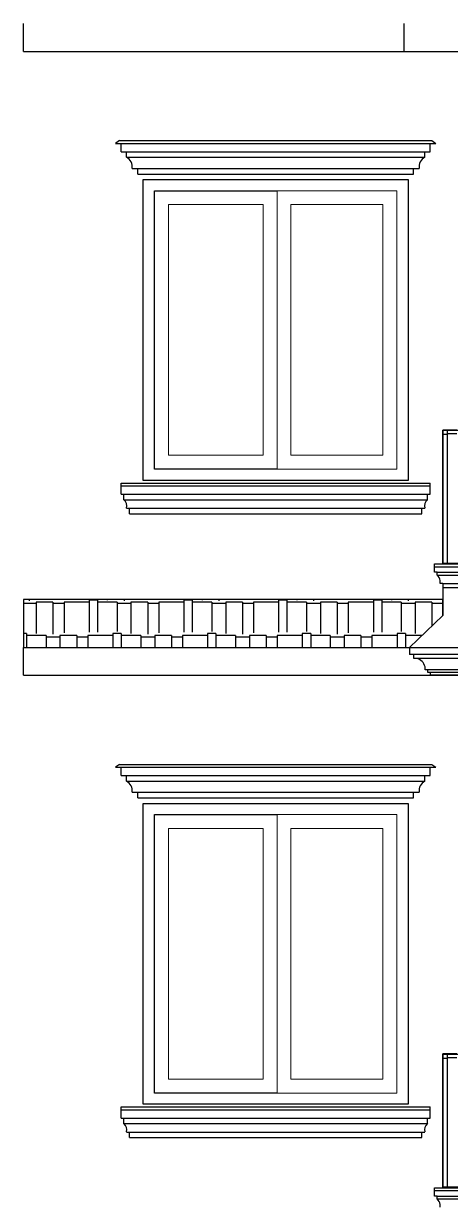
# Model space of a CAD drawing. Header units: inches. Extents: x 3672 to 10975, y -27382 to -746.
# Drawn here: x 3996.8 to 4073.4, y -26889.6 to -26677.6 of the extents above; entities that cross this region are included whole.
import ezdxf

# ---------------------------------------------------------------- set-up
doc = ezdxf.new("R2010")
doc.units = ezdxf.units.IN
doc.header["$LTSCALE"] = 17
doc.header["$MEASUREMENT"] = 0
for name, color, linetype, lineweight in [('25 BOT BAR', 12, 'Continuous', 25), ('ELEVATION', 7, 'Continuous', 25), ('WINDOW FRAME', 161, 'Continuous', 20)]:
    doc.layers.add(name, color=color, linetype=linetype, lineweight=lineweight)

# ---------------------------------------------------------------- blocks, each defined once
blk = doc.blocks.new('A$C99292ed1')
for p, q in [((0, 29), (0, 29.82)), ((0.01, 29.82), (0, 29.82)), ((0.01, 29.91), (0.01, 29.91)), ((2.52, 29.91), (0.01, 29.91)), ((0.01, 29.82), (0.01, 29.91)), ((0.01, 29.82), (0.01, 29.91)), ((0.82, 29.82), (0.01, 29.82)), ((0.01, 29.08), (0.01, 29.82)), ((0.01, 29.82), (0.01, 29.82)), ((0.01, 29.82), (0.01, 29.08)), ((0.82, 29.82), (0.82, 29.08)), ((0.84, 29.08), (0.84, 29.91)), ((0, 29), (0.01, 29)), ((0.01, 29.08), (0.01, 29.08)), ((0.01, 29.08), (0.01, 29)), ((0.01, 29), (0.82, 29)), ((0.01, 0), (0.01, 29)), ((0.82, 29.08), (0.82, 29)), ((0.84, 29.08), (0.82, 29.08)), ((0.84, 29), (0.82, 29)), ((0.84, 29.08), (0.84, 29)), ((2.51, 29.08), (0.84, 29.08)), ((0.84, 0), (0.84, 29)), ((0.84, 16.56), (0.84, 16.57)), ((0.84, 3.5), (0.84, 3.65))]:
    blk.add_line(p, q)
at = {"layer": '25 BOT BAR'}
blk.add_line((148.01, 0), (0.01, 0), dxfattribs=at)

msp = doc.modelspace()

# ---------------------------------------------------------------- hatches: boundary and pattern name
at = {"layer": '25 BOT BAR'}
h = msp.add_hatch(dxfattribs=at)
h.set_pattern_fill('AR-RSHKE', color=8, scale=0.5, angle=180)
h.set_pattern_definition([(180, (-9844.4504, -5697.4846), (-12.75, -6), [3, -2.5, 3.5, -1.5, 4.5, -2]), (180, (-9847.4504, -5697.7346), (-12.75, -6), [2.5, -9.5, 2, -3]), (180, (-9853.4504, -5697.1096), (-12.75, -6), [1.5, -15.5]), (270, (-9844.4504, -5697.4846), (4.25, -6), [5.75, -18.25]), (270, (-9847.4504, -5697.4846), (4.25, -6), [5.625, -18.375]), (270, (-9849.9504, -5697.4846), (4.25, -6), [5.25, -18.75]), (270, (-9853.4504, -5697.1096), (4.25, -6), [5.75, -18.25]), (270, (-9854.9504, -5697.1096), (4.25, -6), [5.75, -18.25]), (270, (-9859.4504, -5697.4846), (4.25, -6), [5.5, -18.5])])
h.paths.add_polyline_path([(3996.78, -26780.97), (3996.78, -26789.6), (4066.02, -26789.6), (4072.02, -26783.85), (4072.02, -26780.97)])

# ---------------------------------------------------------------- linework, layer by layer
for p, q in [((3996.78, -26682.6), (3996.78, -26677.6)), ((4065.02, -26677.6), (4065.02, -26682.6)), ((3996.78, -26682.6), (4419.78, -26682.6)), ((4014.02, -26698.6), (4013.27, -26699.1)), ((4013.27, -26699.1), (4070.78, -26699.1)), ((4014.02, -26698.6), (4070.03, -26698.6)), ((4014.27, -26700.6), (4014.27, -26699.1)), ((4069.78, -26700.6), (4069.78, -26699.1)), ((4070.03, -26698.6), (4070.78, -26699.1)), ((4014.27, -26700.6), (4069.78, -26700.6)), ((4015.27, -26701.6), (4015.27, -26700.6)), ((4068.78, -26701.6), (4068.78, -26700.6)), ((4015.27, -26701.6), (4068.78, -26701.6)), ((4016.27, -26703.6), (4067.78, -26703.6)), ((4017.27, -26704.6), (4017.27, -26703.6)), ((4017.27, -26704.6), (4066.78, -26704.6)), ((4066.78, -26704.6), (4066.78, -26703.6)), ((4072.02, -26750.6), (4072.02, -26774.6)), ((4072.02, -26750.6), (4220.02, -26750.6)), ((4014.27, -26760.1), (4069.78, -26760.1)), ((4014.27, -26762.1), (4014.27, -26760.1)), ((4014.27, -26760.6), (4069.78, -26760.6)), ((4069.78, -26762.1), (4069.78, -26760.1)), ((4014.27, -26762.1), (4069.78, -26762.1)), ((4014.77, -26763.1), (4014.77, -26762.1)), ((4069.28, -26763.1), (4069.28, -26762.1)), ((4014.77, -26763.1), (4069.28, -26763.1)), ((4015.27, -26764.6), (4068.78, -26764.6)), ((4015.77, -26765.6), (4015.77, -26764.6)), ((4068.28, -26765.6), (4068.28, -26764.6)), ((4015.77, -26765.6), (4068.28, -26765.6)), ((4070.52, -26776.1), (4070.52, -26774.6)), ((4070.52, -26774.6), (4072.02, -26774.6)), ((4070.52, -26775.1), (4221.52, -26775.1)), ((4072.02, -26774.6), (4220.02, -26774.6)), ((4071.02, -26776.1), (4070.52, -26776.1)), ((4071.02, -26776.1), (4221.02, -26776.1)), ((4071.02, -26776.6), (4071.02, -26776.1)), ((4071.02, -26776.6), (4221.02, -26776.6)), ((4071.52, -26778.1), (4071.52, -26777.6)), ((4072.02, -26778.1), (4071.52, -26778.1)), ((4072.02, -26778.1), (4072.02, -26783.85)), ((4072.02, -26778.1), (4220.02, -26778.1)), ((4072.02, -26778.85), (4220.02, -26778.85)), ((3996.78, -26780.97), (3996.78, -26789.6)), ((4072.02, -26783.85), (4066.02, -26789.6)), ((3996.78, -26789.6), (4242.52, -26789.6)), ((3996.78, -26794.6), (3996.78, -26789.6)), ((3996.78, -26789.6), (4242.52, -26789.6)), ((3996.78, -26794.6), (3996.78, -26789.6)), ((4066.02, -26789.6), (4066.02, -26790.85)), ((4226.02, -26790.85), (4066.02, -26790.85)), ((4066.84, -26791.6), (4066.84, -26790.85)), ((4224.47, -26791.6), (4066.84, -26791.6)), ((4067.34, -26791.6), (4066.84, -26791.6)), ((3996.78, -26794.6), (4242.52, -26794.6)), ((3996.78, -26794.6), (4070.84, -26794.6)), ((4068.84, -26793.6), (4068.84, -26793.1)), ((4222.97, -26793.6), (4068.84, -26793.6)), ((4069.34, -26794.1), (4069.34, -26793.6)), ((4222.47, -26794.1), (4069.34, -26794.1)), ((4069.84, -26794.6), (4069.84, -26794.1)), ((4070.84, -26794.6), (4069.84, -26794.6)), ((4221.47, -26794.6), (4070.84, -26794.6)), ((4014.02, -26810.6), (4013.27, -26811.1)), ((4013.27, -26811.1), (4070.78, -26811.1)), ((4014.02, -26810.6), (4070.03, -26810.6)), ((4014.27, -26812.6), (4014.27, -26811.1)), ((4069.78, -26812.6), (4069.78, -26811.1)), ((4070.03, -26810.6), (4070.78, -26811.1)), ((4014.27, -26812.6), (4069.78, -26812.6)), ((4015.27, -26813.6), (4015.27, -26812.6)), ((4015.27, -26813.6), (4068.78, -26813.6)), ((4068.78, -26813.6), (4068.78, -26812.6)), ((4016.27, -26815.6), (4067.78, -26815.6)), ((4017.27, -26816.6), (4017.27, -26815.6)), ((4066.78, -26816.6), (4066.78, -26815.6)), ((4017.27, -26816.6), (4066.78, -26816.6)), ((4072.02, -26862.6), (4072.02, -26886.6)), ((4072.02, -26862.6), (4220.02, -26862.6)), ((4014.27, -26872.1), (4069.78, -26872.1)), ((4014.27, -26874.1), (4014.27, -26872.1)), ((4014.27, -26872.6), (4069.78, -26872.6)), ((4069.78, -26874.1), (4069.78, -26872.1)), ((4014.27, -26874.1), (4069.78, -26874.1)), ((4014.77, -26875.1), (4014.77, -26874.1)), ((4014.77, -26875.1), (4069.28, -26875.1)), ((4069.28, -26875.1), (4069.28, -26874.1)), ((4015.27, -26876.6), (4068.78, -26876.6)), ((4015.77, -26877.6), (4015.77, -26876.6)), ((4068.28, -26877.6), (4068.28, -26876.6)), ((4015.77, -26877.6), (4068.28, -26877.6)), ((4070.52, -26888.1), (4070.52, -26886.6)), ((4070.52, -26886.6), (4072.02, -26886.6)), ((4070.52, -26887.1), (4221.52, -26887.1)), ((4072.02, -26886.6), (4220.02, -26886.6)), ((4071.02, -26888.1), (4070.52, -26888.1)), ((4071.02, -26888.1), (4221.02, -26888.1)), ((4071.02, -26888.6), (4071.02, -26888.1)), ((4071.02, -26888.6), (4221.02, -26888.6)), ((4071.52, -26890.1), (4071.52, -26889.6))]:
    msp.add_line(p, q, dxfattribs=at)
for points in [[(4042.27, -26757.6), (4020.27, -26757.6), (4020.27, -26707.6), (4042.27, -26707.6)], [(3996.78, -26780.97), (3996.78, -26789.6), (4066.02, -26789.6), (4072.02, -26783.85), (4072.02, -26780.97), (3996.78, -26780.97)], [(4042.27, -26869.6), (4020.27, -26869.6), (4020.27, -26819.6), (4042.27, -26819.6)]]:
    msp.add_lwpolyline(points, dxfattribs=at)
for centre, radius, start, end in [((4014.35, -26703.3), 1.93, 351.2663, 61.8638), ((4069.7, -26703.3), 1.93, 118.1362, 188.7337), ((4013.83, -26764.24), 1.48, 346.2102, 50.6596), ((4070.22, -26764.24), 1.48, 129.3404, 193.7898), ((4069.83, -26777.82), 1.71, 7.5228, 45.6073), ((4066.94, -26793.49), 1.94, 11.7956, 78.2041), ((4014.35, -26815.3), 1.93, 351.2663, 61.8638), ((4069.7, -26815.3), 1.93, 118.1362, 188.7337), ((4013.83, -26876.24), 1.48, 346.2102, 50.6596), ((4070.22, -26876.24), 1.48, 129.3404, 193.7898), ((4069.83, -26889.82), 1.71, 7.5228, 45.6073)]:
    msp.add_arc(centre, radius, start, end, dxfattribs=at)
at = {"layer": 'ELEVATION', "linetype": 'Continuous'}
for points in [[(4018.27, -26719.6), (4018.27, -26705.6), (4065.78, -26705.6), (4065.78, -26759.6), (4018.27, -26759.6), (4018.27, -26719.6)], [(4018.27, -26831.6), (4018.27, -26817.6), (4065.78, -26817.6), (4065.78, -26871.6), (4018.27, -26871.6), (4018.27, -26831.6)]]:
    msp.add_lwpolyline(points, dxfattribs=at)
at = {"layer": 'WINDOW FRAME'}
for p, q in [((4042.27, -26707.6), (4042.27, -26757.6)), ((4042.27, -26757.6), (4042.27, -26707.6)), ((4042.27, -26819.6), (4042.27, -26869.6)), ((4042.27, -26869.6), (4042.27, -26819.6))]:
    msp.add_line(p, q, dxfattribs=at)
for points in [[(4042.27, -26707.6), (4020.27, -26707.6), (4020.27, -26757.6), (4042.27, -26757.6)], [(4039.77, -26710.1), (4022.77, -26710.1), (4022.77, -26755.1), (4039.77, -26755.1)], [(4044.77, -26710.1), (4061.28, -26710.1), (4061.28, -26755.1), (4044.77, -26755.1)], [(4042.27, -26819.6), (4020.27, -26819.6), (4020.27, -26869.6), (4042.27, -26869.6)], [(4039.77, -26822.1), (4022.77, -26822.1), (4022.77, -26867.1), (4039.77, -26867.1)], [(4044.77, -26822.1), (4061.28, -26822.1), (4061.28, -26867.1), (4044.77, -26867.1)]]:
    msp.add_lwpolyline(points, close=True, dxfattribs=at)
for points in [[(4042.27, -26707.6), (4063.78, -26707.6), (4063.78, -26757.6), (4042.27, -26757.6)], [(4042.27, -26819.6), (4063.78, -26819.6), (4063.78, -26869.6), (4042.27, -26869.6)]]:
    msp.add_lwpolyline(points, dxfattribs=at)

# ---------------------------------------------------------------- block references
at = {"layer": '25 BOT BAR', "yscale": 0.8}
for p in [(4072.01, -26774.52), (4072.01, -26886.52)]:
    msp.add_blockref('A$C99292ed1', p, dxfattribs=at)

doc.saveas('drawing.dxf')
